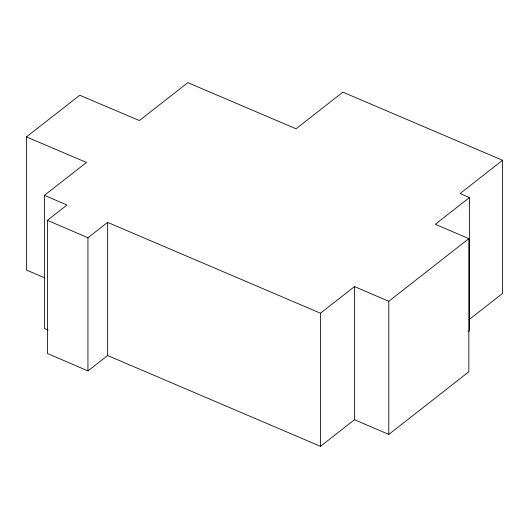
<?xml version="1.0" encoding="UTF-8"?>
<svg xmlns="http://www.w3.org/2000/svg" width="529" height="529" viewBox="0 0 529 529"><rect width="100%" height="100%" fill="white"/><g stroke="black" fill="none" stroke-linecap="round" stroke-linejoin="round"><path stroke-width="0.79" d="M44.694 277.818L26.45 270.048L26.45 136.905L79.773 95.246L139.352 120.546L187.874 82.656L296.061 128.811L342.858 92.139L502.55 160.261L460.078 193.548L469.402 197.595L469.402 330.737L468.112 331.743M469.091 319.628L502.55 293.403L502.55 160.261M469.402 197.595L435.288 224.283L468.826 238.645L388.789 301.279L354.483 286.579L320.468 313.208L107.638 222.392L107.638 355.534L87.94 370.902L47.398 353.478L47.398 220.342L66.998 205.034L44.416 195.32L44.416 328.463L48.179 330.083M107.638 355.534L320.468 446.344L354.483 419.715L354.483 286.579M354.483 419.715L388.789 434.415L468.826 371.788L468.826 238.645M44.416 195.32L86.505 162.482L26.45 136.905M87.94 370.902L87.94 237.759L107.638 222.392M47.398 220.342L87.94 237.759M388.789 301.279L388.789 434.415M320.468 313.208L320.468 446.344"/></g></svg>
